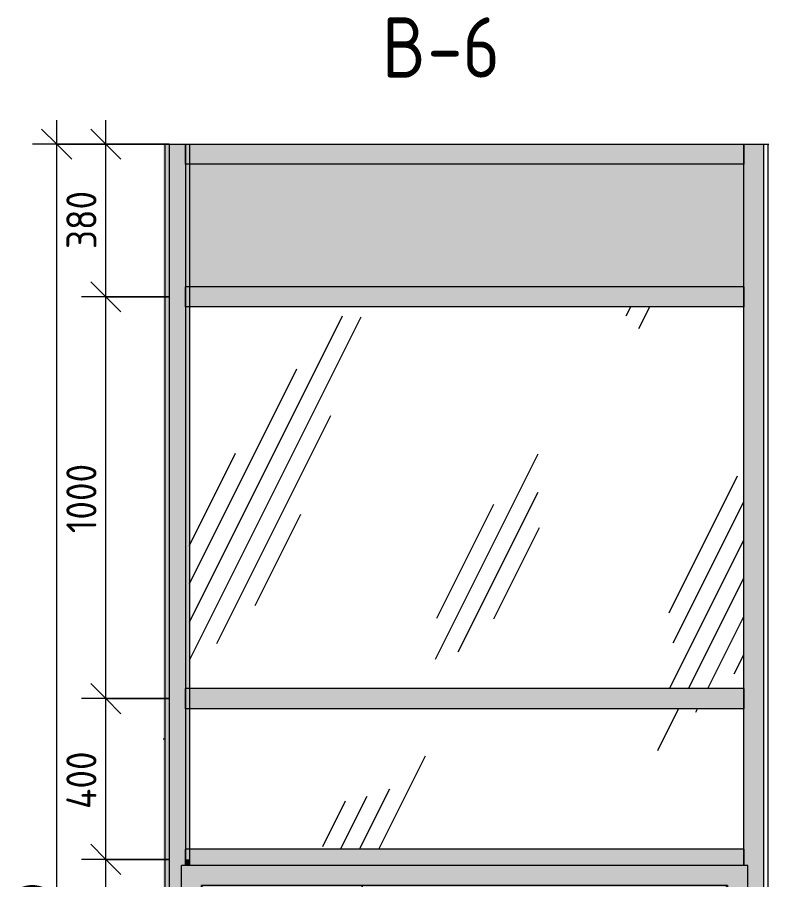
# Model space of a CAD drawing. Header units: millimetres. Extents: x 1724 to 30795, y -433 to 12638.
# Drawn here: x 16235 to 18106, y 2049 to 4196 of the extents above; entities that cross this region are included whole.
import ezdxf

# ---------------------------------------------------------------- set-up
doc = ezdxf.new("R2010")
doc.units = ezdxf.units.MM
for name, color, linetype, lineweight in [('A-ANNO-DIMS', 7, 'Continuous', 9), ('A-ANNO-DIMS-50', 7, 'Continuous', 9), ('A-DOOR', 7, 'Continuous', 9), ('A-FLOR', 7, 'Continuous', 9), ('A-GLAZ-CURT', 7, 'Continuous', 9), ('A-GLAZ-CWMG', 7, 'Continuous', 9), ('A-WALL-PATT', 7, 'Continuous', 9), ('G-ANNO-TEXT', 7, 'Continuous', 9), ('I-WALL', 7, 'Continuous', 9)]:
    doc.layers.add(name, color=color, linetype=linetype, lineweight=lineweight)
doc.layers.add('A-DOOR-GLAZ', color=7, linetype='Continuous', lineweight=9, true_color=0x8080ff)
doc.styles.add('GOST Common_1', font='GOST_Common.ttf', dxfattribs={"width": 0.9, "height": 150})
doc.styles.add('ISOCPEUR_1', font='isocpeur.ttf', dxfattribs={"width": 0.9, "height": 75})
doc.dimstyles.new('ISO-1_5', dxfattribs={"dimscale": 304.8, "dimtxt": 74.698588, "dimasz": 0.246063, "dimexe": 0.19685, "dimexo": 0, "dimgap": 0, "dimtad": 1, "dimdec": 0, "dimrnd": 10, "dimzin": 0, "dimdsep": 46, "dimtxsty": 'ISOCPEUR_1', "dimblk1": 'OBLIQUE', "dimblk2": 'OBLIQUE', "dimsah": 1, "dimcen": 0.09, "dimdle": 0.19685, "dimazin": 0, "dimtfac": 1, "dimtdec": 4, "dimtix": 1, "dimtmove": 0, "dimatfit": 3, "dimfxl": 1, "dimtvp": 1, "dimtolj": 1, "dimtzin": 0, "dimarcsym": 2})
pattern_1 = [(63.435, (-10732.7, 63.5), (-511.17, 1533.5), [635, -381, 635, -381, -807.8]), (63.435, (-10732.7, 63.5), (-511.17, 1533.5), [-2032, 254, -553.8]), (63.435, (-10764.5, 95.2), (-511.17, 1533.5), [508, -635, 381, -381, -934.8]), (63.435, (-10764.5, 95.2), (-511.17, 1533.5), [-1905, 444.5, -490.3]), (63.435, (-10764.5, 190.5), (-511.17, 1533.5), [381, -762, 254, -381, -1061.8]), (63.435, (-10764.5, 190.5), (-511.17, 1533.5), [-1778, 571.5, -490.3]), (63.435, (-10669.2, 95.2), (-511.17, 1533.5), [381, -762, 317.5, -12809.3]), (63.435, (-10574, 190.5), (-511.17, 1533.5), [190.5, -952.5, 127, -12999.8]), (63.435, (-10732.7, 349.2), (-511.17, 1533.5), [127, -952.5, 127, -508, -1125.3]), (63.435, (-10732.7, 349.2), (-511.17, 1533.5), [-1714.5, 317.5, -807.8]), (63.435, (-10161.2, 254), (-511.17, 1533.5), [635, -952.5, 762, -503]), (63.435, (-10161.2, 158.8), (-511.17, 1533.5), [889, -635, 952.5, -376]), (63.435, (-10097.7, 190.5), (-511.17, 1533.5), [1016, -508, 762, -553.8]), (63.435, (-10002.5, 285.8), (-511.17, 1533.5), [635, -889, 508, -807.8]), (63.435, (-10097.7, 476.2), (-511.17, 1533.5), [317.5, -1270, 381, -871.3]), (63.435, (-9907.2, 381), (-511.17, 1533.5), [254, -1270, 254, -1061.8])]

# ---------------------------------------------------------------- blocks, each defined once
blk = doc.blocks.new('Прямоугольный импост - Импост структурный с накладкой - 160мм Темный-32274804-В-6')
at = {"layer": 'A-GLAZ-CWMG'}
blk.add_hatch(color=256, dxfattribs=at).paths.add_polyline_path([(-10780, 2085), (-10770, 2085), (-10770, 2100), (-10780, 2100)])
for p, q in [((-10820, 2100), (-10820, 0)), ((-10770, 2100), (-10770, 2085))]:
    blk.add_line(p, q, dxfattribs=at)
blk = doc.blocks.new('Дверь_Витражная_остекление_ - ВВ-6 остекление-32274838-В-6')
at = {"layer": 'A-DOOR'}
blk.add_hatch(color=256, dxfattribs=at).paths.add_polyline_path([(-10777, 0), (-10777, 2), (-10740, 2), (-10740, 2035), (-9430, 2035), (-9430, 2), (-9389.4, 2), (-9389.4, 0), (-9380, 0), (-9380, 2085), (-10790, 2085), (-10790, 0), (-10780, 0)])
h = blk.add_hatch(color=256, dxfattribs=at)
h.paths.add_polyline_path([(-10715.3, 2), (-10340, 2), (-10340, 2035), (-10740, 2035), (-10740, 2), (-10738.9, 2)])
h.paths.add_polyline_path([(-10458.4, 150), (-10660, 150), (-10660, 1955), (-10420, 1955), (-10420, 150)])
h.paths.add_polyline_path([(-10360.7, 770), (-10400, 770), (-10400, 820), (-10395, 820), (-10395, 1177.5), (-10400, 1177.5), (-10400, 1227.5), (-10360, 1227.5), (-10360, 1177.5), (-10365, 1177.5), (-10365, 820), (-10360, 820), (-10360, 770)])
h = blk.add_hatch(color=256, dxfattribs=at)
h.paths.add_polyline_path([(-9876.1, 0), (-9479.4, 0), (-9479.4, 2), (-9430, 2), (-9430, 2035), (-10340, 2035), (-10340, 2), (-9876.1, 2)])
h.paths.add_polyline_path([(-9510, 150), (-10260, 150), (-10260, 1955), (-9510, 1955), (-9510, 969.9)])
h.paths.add_polyline_path([(-10310, 770), (-10320, 770), (-10320, 820), (-10315, 820), (-10315, 1177.5), (-10320, 1177.5), (-10320, 1227.5), (-10280, 1227.5), (-10280, 1177.5), (-10285, 1177.5), (-10285, 820), (-10280, 820), (-10280, 770), (-10305.2, 770)])
h = blk.add_hatch(dxfattribs=at)
h.set_pattern_fill('FP_3', color=256, style=0, pattern_type=2)
h.set_pattern_definition(pattern_1)
h.paths.add_polyline_path([(-10458.4, 150), (-10420, 150), (-10420, 1955), (-10660, 1955), (-10660, 150)])
h = blk.add_hatch(dxfattribs=at)
h.set_pattern_fill('FP_3', color=256, style=0, pattern_type=2)
h.set_pattern_definition(pattern_1)
h.paths.add_polyline_path([(-9510, 150), (-9510, 1955), (-10260, 1955), (-10260, 150), (-10081.5, 150)])
for p, q in [((-10790, 0), (-10790, 2085)), ((-9380, 2085), (-10790, 2085)), ((-9380, 0), (-9380, 2085)), ((-10740, 2), (-10740, 2035)), ((-10340, 2035), (-10740, 2035)), ((-10740, 2035), (-10395, 1157.4)), ((-9430, 2035), (-10340, 2035)), ((-10340, 1.9), (-10340, 2035)), ((-10340, 2035), (-10340, 1.9)), ((-9430, 2035), (-9510, 1945.5)), ((-9430, 2035), (-9430, 2)), ((-10660, 150), (-10660, 1955)), ((-10660, 1955), (-10420, 1955)), ((-10420, 1955), (-10420, 150)), ((-10400, 1227.5), (-10400, 1200)), ((-10360, 1227.5), (-10400, 1227.5)), ((-10360, 1200), (-10360, 1227.5)), ((-10320, 1227.5), (-10320, 1200)), ((-10320, 1227.5), (-10280, 1227.5)), ((-10280, 1200), (-10280, 1227.5)), ((-10360, 1200), (-10400, 1200)), ((-10400, 1200), (-10400, 1177.5)), ((-10395, 1200), (-10395, 800)), ((-10365, 800), (-10365, 1200)), ((-10360, 1177.5), (-10360, 1200)), ((-10280, 1200), (-10320, 1200)), ((-10320, 1200), (-10320, 1177.5)), ((-10315, 1200), (-10315, 800)), ((-10285, 800), (-10285, 1200)), ((-10280, 1177.5), (-10280, 1200)), ((-10400, 1177.5), (-10395, 1177.5)), ((-10365, 1177.5), (-10360, 1177.5)), ((-10320, 1177.5), (-10315, 1177.5)), ((-10285, 1177.5), (-10280, 1177.5)), ((-10260, 1107), (-10285, 1079)), ((-10365, 1081.1), (-10340, 1017.5)), ((-10315, 1045.5), (-10340, 1017.5)), ((-10340, 1017.5), (-10365, 953.9)), ((-10340, 1017.5), (-10315, 989.5)), ((-10285, 956), (-10260, 928)), ((-10395, 877.6), (-10739.2, 2)), ((-10400, 797.5), (-10400, 820)), ((-10400, 820), (-10395, 820)), ((-10365, 820), (-10360, 820)), ((-10360, 820), (-10360, 797.5)), ((-10320, 797.5), (-10320, 820)), ((-10320, 820), (-10315, 820)), ((-10285, 820), (-10280, 820)), ((-10280, 820), (-10280, 797.5)), ((-10400, 797.5), (-10400, 770)), ((-10400, 797.5), (-10360, 797.5)), ((-10365, 800), (-10395, 800)), ((-10360, 770), (-10360, 797.5)), ((-10320, 797.5), (-10320, 770)), ((-10320, 797.5), (-10280, 797.5)), ((-10285, 800), (-10315, 800)), ((-10280, 770), (-10280, 797.5)), ((-10360, 770), (-10400, 770)), ((-10280, 770), (-10320, 770)), ((-10420, 150), (-10660, 150)), ((-9564.2, 150), (-9431.8, 2))]:
    blk.add_line(p, q, dxfattribs=at)
at = {"layer": 'A-DOOR-GLAZ'}
for p, q in [((-9510, 1955), (-10260, 1955)), ((-10260, 150), (-10260, 1955)), ((-9510, 1955), (-9510, 150)), ((-9510, 150), (-10260, 150))]:
    blk.add_line(p, q, dxfattribs=at)
blk = doc.blocks.new('Прямоугольный импост - Импост структурный с накладкой - 160мм Темный-32274826-В-6')
at = {"layer": 'A-GLAZ-CWMG'}
blk.add_hatch(color=256, dxfattribs=at).paths.add_polyline_path([(-9390, 3500), (-9340, 3500), (-9340, 3880), (-9390, 3880), (-9390, 3515)])
for p, q in [((-9390, 3500), (-9390, 3880)), ((-9340, 3500), (-9340, 3880))]:
    blk.add_line(p, q, dxfattribs=at)
blk = doc.blocks.new('Прямоугольный импост - Импост структурный с накладкой - 160мм Темный-32274836-В-6')
at = {"layer": 'A-GLAZ-CWMG'}
blk.add_hatch(color=256, dxfattribs=at).paths.add_polyline_path([(-9390, 3830), (-9390, 3880), (-10780, 3880), (-10780, 3830), (-9650.8, 3830)])
for p, q in [((-10780, 3830), (-10780, 3880)), ((-9390, 3880), (-9390, 3830)), ((-9390, 3830), (-10780, 3830))]:
    blk.add_line(p, q, dxfattribs=at)
blk = doc.blocks.new('Прямоугольный импост - Импост структурный с накладкой - 160мм Темный-32274805-В-6')
at = {"layer": 'A-GLAZ-CWMG'}
blk.add_hatch(color=256, dxfattribs=at).paths.add_polyline_path([(-10830, 0), (-10790, 0), (-10790, 2085), (-10780, 2085), (-10780, 2100), (-10830, 2100), (-10830, 150)])
blk.add_line((-10780, 2100), (-10780, 2085), dxfattribs=at)
blk = doc.blocks.new('Системная панель - Стекло - 40мм-32274839-В-6')
at = {"layer": 'A-GLAZ-CURT'}
h = blk.add_hatch(dxfattribs=at)
h.set_pattern_fill('FP_3', color=256, style=0, pattern_type=2)
h.set_pattern_definition(pattern_1)
h.paths.add_polyline_path([(-10081.5, 2125), (-9390, 2125), (-9390, 2475), (-10770, 2475), (-10770, 2125), (-10260, 2125)])
blk = doc.blocks.new('Прямоугольный импост - Импост структурный с накладкой - 160мм Темный-32274815-В-6')
at = {"layer": 'A-GLAZ-CWMG'}
blk.add_hatch(color=256, dxfattribs=at).paths.add_polyline_path([(-10780, 2125), (-10770, 2125), (-10770, 2475), (-10780, 2475)])
for p, q in [((-10820, 2500), (-10820, 2100)), ((-10770, 2500), (-10770, 2100))]:
    blk.add_line(p, q, dxfattribs=at)
blk = doc.blocks.new('Прямоугольный импост - Импост структурный с накладкой - 160мм Темный-32274806-В-6')
at = {"layer": 'A-GLAZ-CWMG'}
blk.add_hatch(color=256, dxfattribs=at).paths.add_polyline_path([(-9345, 0), (-9345, 100), (-9340, 100), (-9340, 2100), (-9390, 2100), (-9390, 2085), (-9380, 2085), (-9380, 0)])
for p, q in [((-9390, 2085), (-9390, 2100)), ((-9340, 100), (-9340, 2100))]:
    blk.add_line(p, q, dxfattribs=at)
blk = doc.blocks.new('Прямоугольный импост - Импост структурный с накладкой - 160мм Темный-32274814-В-6')
at = {"layer": 'A-GLAZ-CWMG'}
blk.add_hatch(color=256, dxfattribs=at).paths.add_polyline_path([(-10820, 2100), (-10780, 2100), (-10780, 2500), (-10830, 2500), (-10830, 2100)])
blk.add_line((-10780, 2500), (-10780, 2100), dxfattribs=at)
blk = doc.blocks.new('Прямоугольный импост - Импост структурный с накладкой - 160мм Темный-32274837-В-6')
at = {"layer": 'A-GLAZ-CWMG'}
blk.add_hatch(color=256, dxfattribs=at).paths.add_polyline_path([(-10770, 2085), (-9390, 2085), (-9390, 2125), (-10780, 2125), (-10780, 2100), (-10770, 2100)])
for p, q in [((-10780, 2085), (-10780, 2125)), ((-9390, 2125), (-10780, 2125)), ((-9390, 2125), (-9390, 2085))]:
    blk.add_line(p, q, dxfattribs=at)
blk = doc.blocks.new('Прямоугольный импост - Импост структурный с накладкой - 160мм Темный-32274827-В-6')
at = {"layer": 'A-GLAZ-CWMG'}
blk.add_hatch(color=256, dxfattribs=at).paths.add_polyline_path([(-10770, 2525), (-10770, 3475), (-10780, 3475), (-10780, 2525)])
for p, q in [((-10820, 3500), (-10820, 2500)), ((-10770, 3500), (-10770, 2500))]:
    blk.add_line(p, q, dxfattribs=at)
blk = doc.blocks.new('Прямоугольный импост - Импост структурный с накладкой - 160мм Темный-32274816-В-6')
at = {"layer": 'A-GLAZ-CWMG'}
blk.add_hatch(color=256, dxfattribs=at).paths.add_polyline_path([(-9380, 2100), (-9340, 2100), (-9340, 2500), (-9390, 2500), (-9390, 2100)])
for p, q in [((-9390, 2100), (-9390, 2500)), ((-9340, 2100), (-9340, 2500))]:
    blk.add_line(p, q, dxfattribs=at)
blk = doc.blocks.new('Прямоугольный импост - Импост структурный с накладкой - 160мм Темный-V1-В-6')
at = {"layer": 'A-GLAZ-CWMG'}
blk.add_hatch(color=256, dxfattribs=at).paths.add_polyline_path([(-10780, 2475), (-9390, 2475), (-9390, 2525), (-10780, 2525), (-10780, 2485)])
for p, q in [((-10780, 2475), (-10780, 2525)), ((-9390, 2525), (-10780, 2525)), ((-9390, 2525), (-9390, 2475)), ((-9390, 2475), (-10780, 2475))]:
    blk.add_line(p, q, dxfattribs=at)
blk = doc.blocks.new('Прямоугольный импост - Импост структурный с накладкой - 160мм Темный-32274824-В-6')
at = {"layer": 'A-GLAZ-CWMG'}
blk.add_hatch(color=256, dxfattribs=at).paths.add_polyline_path([(-10790, 2500), (-10780, 2500), (-10780, 3500), (-10830, 3500), (-10830, 2500)])
blk.add_line((-10780, 3500), (-10780, 2500), dxfattribs=at)
blk = doc.blocks.new('Системная панель - Сэндвич - 40мм-32274841-В-6')
at = {"layer": 'A-GLAZ-CURT'}
blk.add_hatch(color=256, dxfattribs=at).paths.add_polyline_path([(-9390, 3525), (-9390, 3830), (-10770, 3830), (-10770, 3525)])
blk = doc.blocks.new('Прямоугольный импост - Импост структурный с накладкой - 160мм Темный-32274828-В-6')
at = {"layer": 'A-GLAZ-CWMG'}
blk.add_hatch(color=256, dxfattribs=at).paths.add_polyline_path([(-10770, 3525), (-10770, 3830), (-10780, 3830), (-10780, 3525)])
for p, q in [((-10820, 3880), (-10820, 3500)), ((-10770, 3880), (-10770, 3500))]:
    blk.add_line(p, q, dxfattribs=at)
blk = doc.blocks.new('Прямоугольный импост - Импост структурный с накладкой - 160мм Темный-32274829-В-6')
at = {"layer": 'A-GLAZ-CWMG'}
blk.add_hatch(color=256, dxfattribs=at).paths.add_polyline_path([(-9380, 2500), (-9340, 2500), (-9340, 3500), (-9390, 3500), (-9390, 2500)])
for p, q in [((-9390, 2500), (-9390, 3500)), ((-9340, 2500), (-9340, 3500))]:
    blk.add_line(p, q, dxfattribs=at)
blk = doc.blocks.new('Прямоугольный импост - Импост структурный с накладкой - 160мм Темный-32274825-В-6')
at = {"layer": 'A-GLAZ-CWMG'}
blk.add_hatch(color=256, dxfattribs=at).paths.add_polyline_path([(-10780, 3500), (-10780, 3880), (-10830, 3880), (-10830, 3500), (-10790, 3500)])
blk.add_line((-10780, 3880), (-10780, 3500), dxfattribs=at)
blk = doc.blocks.new('Системная панель - Стекло - 40мм-32274840-В-6')
at = {"layer": 'A-GLAZ-CURT'}
h = blk.add_hatch(dxfattribs=at)
h.set_pattern_fill('FP_3', color=256, style=0, pattern_type=2)
h.set_pattern_definition(pattern_1)
h.paths.add_polyline_path([(-10770, 2525), (-9390, 2525), (-9390, 3475), (-10770, 3475), (-10770, 2910.6)])
blk = doc.blocks.new('DIMBLOCK84-В-6')
at = {"layer": 'A-ANNO-DIMS-50', "lineweight": 20}
for p, q in [((16455.3, 2100), (16417.8, 2137.5)), ((16455.3, 2100), (16492.8, 2062.5)), ((16455.3, 0), (16417.8, 37.5)), ((16455.3, 0), (16492.8, -37.5))]:
    blk.add_line(p, q, dxfattribs=at)
at = {"layer": 'A-ANNO-DIMS-50'}
for p, q in [((16613.6, 2100), (16395.3, 2100)), ((16455.3, -60), (16455.3, 2100)), ((16455.3, 2100), (16613.6, 2100)), ((16613.6, 0), (16395.3, 0)), ((16455.3, 0), (16613.6, 0))]:
    blk.add_line(p, q, dxfattribs=at)
at = {"layer": 'A-ANNO-DIMS-50', "color": 0, "insert": (16357.3, 961.7), "char_height": 75, "width": 212.029, "attachment_point": 1, "rotation": 90, "line_spacing_factor": 1.149209, "style": 'ISOCPEUR_1'}
blk.add_mtext('2100', dxfattribs=at)
blk = doc.blocks.new('_Oblique')
at = {"color": 0, "linetype": 'ByBlock', "lineweight": -2}
blk.add_line((-0.5, -0.5), (0.5, 0.5), dxfattribs=at)
blk = doc.blocks.new('DIMBLOCK85-В-6')
at = {"layer": 'A-ANNO-DIMS-50', "lineweight": 20}
for p, q in [((16455.3, 2500), (16417.8, 2537.5)), ((16455.3, 2500), (16492.8, 2462.5)), ((16455.3, 2100), (16417.8, 2137.5)), ((16455.3, 2100), (16492.8, 2062.5))]:
    blk.add_line(p, q, dxfattribs=at)
at = {"layer": 'A-ANNO-DIMS-50'}
for p, q in [((16613.6, 2500), (16395.3, 2500)), ((16455.3, 2100), (16455.3, 2500)), ((16455.3, 2500), (16613.6, 2500)), ((16613.6, 2100), (16395.3, 2100)), ((16455.3, 2100), (16613.6, 2100))]:
    blk.add_line(p, q, dxfattribs=at)
at = {"layer": 'A-ANNO-DIMS-50', "color": 0, "insert": (16357.3, 2225.3), "char_height": 75, "width": 179.277, "attachment_point": 1, "rotation": 90, "line_spacing_factor": 1.149209, "style": 'ISOCPEUR_1'}
blk.add_mtext('400', dxfattribs=at)
blk = doc.blocks.new('DIMBLOCK86-В-6')
at = {"layer": 'A-ANNO-DIMS-50', "lineweight": 20}
for p, q in [((16455.3, 3500), (16417.8, 3537.5)), ((16455.3, 3500), (16492.8, 3462.5)), ((16455.3, 2500), (16417.8, 2537.5)), ((16455.3, 2500), (16492.8, 2462.5))]:
    blk.add_line(p, q, dxfattribs=at)
at = {"layer": 'A-ANNO-DIMS-50'}
for p, q in [((16613.6, 3500), (16395.3, 3500)), ((16455.3, 2500), (16455.3, 3500)), ((16455.3, 3500), (16613.6, 3500)), ((16613.6, 2500), (16395.3, 2500)), ((16455.3, 2500), (16613.6, 2500))]:
    blk.add_line(p, q, dxfattribs=at)
at = {"layer": 'A-ANNO-DIMS-50', "color": 0, "insert": (16357.3, 2911.7), "char_height": 75, "width": 212.029, "attachment_point": 1, "rotation": 90, "line_spacing_factor": 1.149209, "style": 'ISOCPEUR_1'}
blk.add_mtext('1000', dxfattribs=at)
blk = doc.blocks.new('DIMBLOCK87-В-6')
at = {"layer": 'A-ANNO-DIMS-50'}
for p, q in [((16455.3, 3500), (16455.3, 3940)), ((16588.4, 3880), (16395.3, 3880)), ((16455.3, 3880), (16588.4, 3880)), ((16613.6, 3500), (16395.3, 3500)), ((16455.3, 3500), (16613.6, 3500))]:
    blk.add_line(p, q, dxfattribs=at)
at = {"layer": 'A-ANNO-DIMS-50', "lineweight": 20}
for p, q in [((16455.3, 3880), (16417.8, 3917.5)), ((16455.3, 3880), (16492.8, 3842.5)), ((16455.3, 3500), (16417.8, 3537.5)), ((16455.3, 3500), (16492.8, 3462.5))]:
    blk.add_line(p, q, dxfattribs=at)
at = {"layer": 'A-ANNO-DIMS-50', "color": 0, "insert": (16357.3, 3618.9), "char_height": 75, "width": 170.658, "attachment_point": 1, "rotation": 90, "line_spacing_factor": 1.149209, "style": 'ISOCPEUR_1'}
blk.add_mtext('380', dxfattribs=at)
blk = doc.blocks.new('DIMBLOCK91-В-6')
at = {"layer": 'A-ANNO-DIMS-50'}
for p, q in [((16333.2, -60), (16333.2, 3940)), ((16613.6, 3880), (16273.2, 3880)), ((16333.2, 3880), (16613.6, 3880)), ((16613.6, 0), (16273.2, 0)), ((16333.2, 0), (16613.6, 0))]:
    blk.add_line(p, q, dxfattribs=at)
at = {"layer": 'A-ANNO-DIMS-50', "lineweight": 20}
for p, q in [((16333.2, 3880), (16295.7, 3917.5)), ((16333.2, 3880), (16370.7, 3842.5)), ((16333.2, 0), (16295.7, 37.5)), ((16333.2, 0), (16370.7, -37.5))]:
    blk.add_line(p, q, dxfattribs=at)
at = {"layer": 'A-ANNO-DIMS-50', "color": 0, "insert": (16235.2, 1845.2), "char_height": 75, "width": 227.543, "attachment_point": 1, "rotation": 90, "line_spacing_factor": 1.149209, "style": 'ISOCPEUR_1'}
blk.add_mtext('3880', dxfattribs=at)

msp = doc.modelspace()

# ---------------------------------------------------------------- hatches: boundary and pattern name
at = {"layer": 'A-WALL-PATT'}
msp.add_hatch(color=256, dxfattribs=at).paths.add_polyline_path([(18103.6, 100), (18105.9, 100), (18105.9, 3880), (18103.6, 3880), (18103.6, 969.9)])
at = {"layer": 'I-WALL'}
for points in [[(16598.3, 2400), (16603.6, 2400), (16603.6, 3880), (16598.3, 3880), (16598.3, 2485)], [(16598.3, 0), (16603.6, 0), (16603.6, 2400), (16598.3, 2400), (16598.3, 180.2)]]:
    msp.add_hatch(color=256, dxfattribs=at).paths.add_polyline_path(points)

# ---------------------------------------------------------------- linework, layer by layer
at = {"layer": 'A-FLOR'}
msp.add_line((16598.3, 3880), (18105.9, 3880), dxfattribs=at)
at = {"layer": 'I-WALL'}
for p, q in [((16603.6, 0), (16603.6, 3880)), ((18103.6, 3880), (18103.6, 100)), ((16598.3, 2400), (16603.6, 2400))]:
    msp.add_line(p, q, dxfattribs=at)

# ---------------------------------------------------------------- block references
at = {"layer": 'A-DOOR'}
msp.add_blockref('Дверь_Витражная_остекление_ - ВВ-6 остекление-32274838-В-6', (27433.6, 0), dxfattribs=at)
at = {"layer": 'A-GLAZ-CURT'}
for name in ['Системная панель - Сэндвич - 40мм-32274841-В-6', 'Системная панель - Стекло - 40мм-32274840-В-6', 'Системная панель - Стекло - 40мм-32274839-В-6']:
    msp.add_blockref(name, (27433.6, 0), dxfattribs=at)
at = {"layer": 'A-GLAZ-CWMG'}
for name, p in [('Прямоугольный импост - Импост структурный с накладкой - 160мм Темный-32274825-В-6', (27433.6, 0)), ('Прямоугольный импост - Импост структурный с накладкой - 160мм Темный-32274828-В-6', (27433.6, 0)), ('Прямоугольный импост - Импост структурный с накладкой - 160мм Темный-32274836-В-6', (27433.6, 0)), ('Прямоугольный импост - Импост структурный с накладкой - 160мм Темный-32274826-В-6', (27433.6, 0)), ('Прямоугольный импост - Импост структурный с накладкой - 160мм Темный-V1-В-6', (27433.6, 1000)), ('Прямоугольный импост - Импост структурный с накладкой - 160мм Темный-32274824-В-6', (27433.6, 0)), ('Прямоугольный импост - Импост структурный с накладкой - 160мм Темный-32274827-В-6', (27433.6, 0)), ('Прямоугольный импост - Импост структурный с накладкой - 160мм Темный-32274829-В-6', (27433.6, 0)), ('Прямоугольный импост - Импост структурный с накладкой - 160мм Темный-V1-В-6', (27433.6, 0)), ('Прямоугольный импост - Импост структурный с накладкой - 160мм Темный-32274814-В-6', (27433.6, 0)), ('Прямоугольный импост - Импост структурный с накладкой - 160мм Темный-32274815-В-6', (27433.6, 0)), ('Прямоугольный импост - Импост структурный с накладкой - 160мм Темный-32274816-В-6', (27433.6, 0)), ('Прямоугольный импост - Импост структурный с накладкой - 160мм Темный-32274837-В-6', (27433.6, 0)), ('Прямоугольный импост - Импост структурный с накладкой - 160мм Темный-32274805-В-6', (27433.6, 0)), ('Прямоугольный импост - Импост структурный с накладкой - 160мм Темный-32274804-В-6', (27433.6, 0)), ('Прямоугольный импост - Импост структурный с накладкой - 160мм Темный-32274806-В-6', (27433.6, 0))]:
    msp.add_blockref(name, p, dxfattribs=at)

# ---------------------------------------------------------------- texts
at = {"layer": 'G-ANNO-TEXT', "char_height": 150, "attachment_point": 1, "style": 'GOST Common_1'}
for s, insert, width in [('\\fGOST Common|b0|i0|c204|p34|;\\W.9;В', (17142.8, 4195.7), 137.089), ('-6', (17255.9, 4195.7), 230.886)]:
    msp.add_mtext(s, dxfattribs=dict(at, insert=insert, width=width))

# ---------------------------------------------------------------- dimensions: what is measured, and where the dimension line sits
at = {"layer": 'A-ANNO-DIMS'}
for base, p1, p2, override, picture, middle in [((16333.2, 3880), (16613.6, 0), (16613.6, 3880), {"dimpost": '<>', "dimfxl": 3880}, 'DIMBLOCK91-В-6', (16295.7, 1940)), ((16455.3, 3880), (16613.6, 3500), (16588.4, 3880), {"dimpost": '<>', "dimfxl": 380.831277}, 'DIMBLOCK87-В-6', (16417.8, 3690)), ((16455.3, 3500), (16613.6, 2500), (16613.6, 3500), {"dimpost": '<>', "dimfxl": 1000}, 'DIMBLOCK86-В-6', (16417.8, 3000)), ((16455.3, 2500), (16613.6, 2100), (16613.6, 2500), {"dimpost": '<>', "dimfxl": 400}, 'DIMBLOCK85-В-6', (16417.8, 2300)), ((16455.3, 2100), (16613.6, 0), (16613.6, 2100), {"dimpost": '<>', "dimfxl": 2100}, 'DIMBLOCK84-В-6', (16417.8, 1050))]:
    dim = msp.add_linear_dim(base=base, p1=p1, p2=p2, angle=90, dimstyle='ISO-1_5', override=override, dxfattribs=at)
    dim.commit()
    dim.dimension.update_dxf_attribs({"geometry": picture, "text_midpoint": middle})

doc.saveas('drawing.dxf')
